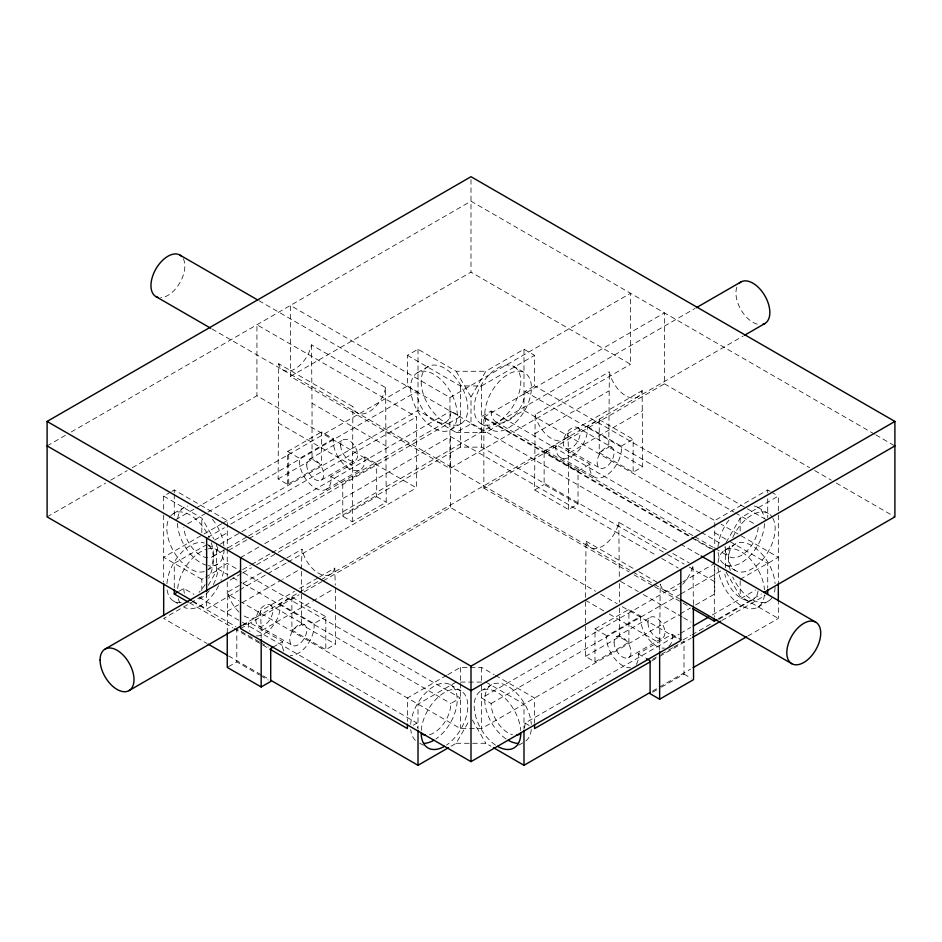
<?xml version="1.0" encoding="UTF-8"?>
<svg xmlns="http://www.w3.org/2000/svg" width="942" height="942" viewBox="0 0 942 942"><rect width="100%" height="100%" fill="white"/><g stroke="black" fill="none" stroke-linecap="round" stroke-linejoin="round"><path stroke-width="0.71" stroke-dasharray="4.71 3.53" d="M333.503 438.807L299.591 458.377L299.32 460.603A22.478 12.976 60 0 0 315.217 488.133A22.478 12.976 60 0 0 331.113 478.96L330.842 476.428L364.754 456.846L365.025 459.378A22.478 12.976 60 0 1 349.129 468.551A22.478 12.976 60 0 1 333.233 441.021L333.503 438.807L321.575 431.919L321.575 464.877L287.663 484.459L278.125 478.96L278.702 363.765A23.974 13.847 -60 0 0 295.082 368.817A23.974 13.847 -60 0 0 311.461 344.854L385.643 387.68L386.22 502.204L352.308 521.786L342.77 516.275L342.77 483.305L376.682 463.735L376.682 496.693L342.77 516.275M352.308 521.786L352.885 406.591L278.702 363.765M585.477 597.393L586.03 541.203A23.974 13.847 -60 0 0 602.409 546.254A23.974 13.847 -60 0 0 618.788 522.292L667.819 550.599M659.636 650.298L660.212 584.028A23.974 13.847 -60 0 0 680.984 585.889M227.257 632.871L227.834 592.035L241.67 584.052M286.933 557.923L302.017 549.21L301.44 568.45L282.576 579.342M578.035 504.041L544.123 484.459L544.123 451.489L578.035 471.071L578.035 504.041L568.497 509.551L534.585 489.97L535.162 414.61L609.344 371.772A23.974 13.847 60 0 0 625.723 395.746A23.974 13.847 60 0 0 642.103 390.683L642.679 466.714L633.142 472.225L599.23 452.643L599.23 419.673L587.302 426.561L587.572 428.787A22.478 12.976 -60 0 1 571.676 456.317A22.478 12.976 -60 0 1 555.78 447.144L556.051 444.612L589.963 464.182L589.692 466.714A22.478 12.976 -60 0 0 605.588 475.898A22.478 12.976 -60 0 0 621.484 448.368L621.214 446.143L587.302 426.561M642.679 466.714L608.768 447.144L609.344 371.772M283.86 651.052A22.478 12.976 -60 0 1 282.365 644.151L282.635 641.62L248.723 622.038L248.452 624.57A22.478 12.976 -60 0 0 249.948 631.47M585.453 626.171L585.453 656.386L594.991 661.896L594.991 628.926L628.903 609.344L640.831 616.233L606.919 635.815L606.648 638.028A22.478 12.976 60 0 0 630.492 667.701M640.831 616.233L640.56 618.458A22.478 12.976 60 0 0 664.404 648.12M208.182 585.418L216.66 570.734L216.66 543.805M223.042 522.998L418.012 410.429L456.163 432.46L471 423.888L471 396.971L485.837 371.266L523.987 349.247L534.585 355.358L534.585 385.949L746.076 508.056M451.077 746.205L456.163 743.273L468.88 721.242M726.047 542.58L740.177 518.112L778.327 496.081L778.327 513.567M47.1 445.919L66.175 434.898M71.262 431.966L471 201.176L874.529 434.156M47.1 516.887L105.598 483.116M110.685 480.173L127.217 470.635M132.304 467.691L256.93 395.746L416.47 487.85L416.47 416.882L256.93 324.766L256.93 395.746M290.407 376.411L471 272.156L630.539 364.26L630.539 293.292L449.946 397.548L290.407 305.443L290.407 376.411L449.946 468.527L630.539 364.26M163.672 509.198L163.672 496.081L170.738 492.007M171.915 491.324L174.27 489.97L227.257 520.561L227.257 548.244M195.889 508.079L407.415 385.949L407.415 355.358L418.012 349.247L456.163 371.266L485.837 371.266M173.681 513.425L184.279 507.302M417.424 372.702L428.021 366.579M287.663 484.459L287.663 451.489L321.575 431.919M175.542 519.831L194.617 508.81M187.635 523.858L206.745 512.825M208.017 512.095L416.953 391.46A23.974 13.847 60 0 0 433.909 420.827A23.974 13.847 60 0 0 450.865 411.042L460.402 416.552L248.912 538.647M309.223 459.39L343.135 439.82M278.125 478.96L312.038 459.378L321.575 464.877M204.096 533.937L221.782 523.728M207.911 537.293L224.443 527.744M230.802 524.07L416.47 416.882M207.075 544.452L174.27 563.387L174.27 588.149M214.646 540.084L227.257 532.795M407.415 355.358L460.402 385.949L481.597 385.949L534.585 355.358M321.21 480.161L355.122 460.579M220.263 544.17L240.657 532.407M241.929 531.665L450.865 411.042M326.462 489.251L360.374 469.669M212.751 556.628L226.763 548.527M228.046 547.797L247.157 536.763M248.429 536.022L445.896 422.016M228.529 550.411L247.64 539.377M207.829 569.851L217.249 564.411M450.394 429.811L460.991 423.688M178.721 591.411L183.808 588.479L194.005 594.355M213.363 584.523A23.974 13.847 -60 0 0 217.72 568.897L227.257 563.387L241.27 571.476M700.071 531.665L491.135 411.042L481.597 416.552L690.533 537.175M491.135 411.042A23.974 13.847 -60 0 0 508.091 420.827A23.974 13.847 -60 0 0 525.047 391.46L534.585 385.949M201.823 590.716L201.823 579.295L204.296 577.87M205.533 577.152L216.66 570.734M240.551 557.605L259.627 546.584M264.714 543.652L450.382 436.452L656.645 555.544M483.858 417.129L664.451 312.862L664.451 383.841L483.858 488.109L483.858 417.129L693.936 538.412M242.671 569.627L250.313 565.212M251.596 564.482L270.707 553.449M271.979 552.707L695.031 308.458M201.823 596.427L163.672 618.458L206.91 643.421M241.27 573.654L227.257 581.744L227.257 593.978L238.726 600.596M242.541 572.913L251.467 567.767M256.565 564.823L276.948 553.06M278.22 552.318L460.402 447.144L481.597 447.144L666.335 553.79M456.163 432.46L485.837 432.46L523.987 410.429L716.014 521.291M242.918 583.333L264.302 570.993M265.55 570.263L285.673 558.641M192.71 600.961L206.639 609.003L238.432 590.646M239.704 589.904L266.409 574.49M267.681 573.76L286.757 562.739M288.028 562.009L416.47 487.85M227.257 611.287L241.093 603.304M242.341 602.574L281.328 580.072M534.585 433.85L608.768 391.024M244.214 616.009A23.974 13.847 60 0 0 260.593 610.946L294.54 591.352M299.568 588.444L318.431 577.564M319.691 576.834L334.775 568.12L335.27 585.194M535.162 414.61A23.974 13.847 60 0 0 551.541 438.572A23.974 13.847 60 0 0 567.92 433.52L642.103 390.683M242.435 625.135L743.226 336.011M242.765 625.488L248.723 622.038M256.401 635.885A22.478 12.976 -60 0 0 280.245 606.212L279.974 603.999L291.902 597.11L325.814 616.692L325.814 649.662L335.352 644.151L335.352 615.373M544.123 451.489L556.051 444.612M240.551 628.573L299.05 594.802M304.136 591.87L321.94 581.591M323.212 580.849L450.382 507.432L595.532 591.235M261.17 638.064L261.17 630.869L311.461 601.832M312.72 601.102L332.832 589.492M568.497 509.551L568.497 453.432L642.679 410.606M228.447 666.712L236.795 661.896L259.403 674.943M291.902 597.11L291.902 630.08L301.44 624.57L335.352 644.151M534.585 489.97L544.123 484.459M599.23 452.643L608.768 447.144M273.098 647.13L282.635 641.62M279.974 603.999L313.886 623.58L325.814 616.692M578.035 471.071L589.963 464.182M621.214 446.143L633.142 439.255L633.142 472.225M446.52 675.414L407.415 697.998L407.415 721.301M447.791 674.684L460.402 667.407L468.88 667.407M770.085 491.324L767.73 489.97L714.742 520.561L714.742 548.244M456.163 682.09L418.012 704.11L418.012 728.872M413.138 725.281L416.953 723.079A23.974 13.847 -60 0 0 417.53 727.813M429.517 734.736A23.974 13.847 -60 0 0 450.865 703.497L460.402 697.998L242.541 572.218M481.009 690.851L491.606 684.74M724.751 550.128L735.349 544.017M681.619 582.509L481.597 697.998L491.135 703.497A23.974 13.847 60 0 0 512.483 734.736M682.891 581.779L714.742 563.387M491.135 703.497L679.688 594.638M680.96 593.907L721.737 570.369M616.551 636.827L650.463 617.245M585.453 656.386L619.365 636.816L628.903 642.314L628.903 609.344M594.991 661.896L628.903 642.314M239.998 601.337L460.402 728.59L481.597 728.59L679.064 614.573M680.348 613.843L690.533 607.955M695.632 605.011L714.742 593.978L714.742 565.718M740.177 579.295L778.327 557.275L721.101 524.235M628.538 657.598L662.45 638.017M636.309 664.334A22.478 12.976 60 0 0 638.441 656.386L638.17 653.854L672.082 634.272L681.619 639.783M524.47 727.813A23.974 13.847 60 0 0 525.047 723.079L679.206 634.084M680.477 633.342L690.674 627.454M712.329 614.949L755.649 589.951M718.122 618.953L761.36 593.99M683.15 639.912L690.804 635.497M692.076 634.755L712.458 622.992M718.828 619.306L753.223 599.453M652.606 659.294L656.374 657.116M661.402 654.219L672.706 647.696M673.966 646.966L684.01 641.161L684.01 674.131L661.402 687.189M651.793 660.919L658.164 657.233M659.435 656.503L691.287 638.111M721.866 620.46L765.187 595.45M518.689 745.24L523.399 742.52M757.721 607.237L768.319 601.126M652.429 691.145L690.58 669.114M747.807 636.074L778.327 618.458L778.327 602.433M652.606 692.264L660.142 687.907M470.293 667.407L481.597 667.407L494.209 674.684M460.402 682.09L481.597 682.09M456.163 743.273L485.837 743.273L490.923 746.205M875.801 434.886L894.9 445.919M664.451 383.841L809.602 467.644M814.689 470.576L831.244 480.137M836.331 483.069L894.9 516.887M771.263 492.007L778.327 496.081M513.979 366.579A32.97 19.04 -60 0 1 503.523 417.647A32.97 19.04 -60 0 1 474.968 401.162A32.97 19.04 -60 0 1 513.979 366.579L524.576 372.702A32.97 19.04 -60 0 1 514.12 423.77A32.97 19.04 -60 0 1 485.566 407.285A32.97 19.04 -60 0 1 524.576 372.702M757.721 507.302L768.319 513.425M599.23 419.673L633.142 439.255M747.347 508.786L766.458 519.819M525.047 391.46L733.983 512.095M735.255 512.825L754.365 523.858M577.67 427.574A11.987 6.924 -60 0 1 573.866 446.155A11.987 6.924 -60 0 1 563.493 440.161A11.987 6.924 -60 0 1 577.67 427.574L611.582 447.156A11.987 6.924 -60 0 1 607.778 465.725A11.987 6.924 -60 0 1 597.405 459.731A11.987 6.924 -60 0 1 611.582 447.156M714.742 532.795L728.625 540.814M729.885 541.532L767.73 563.387L767.73 588.149M565.683 448.345L599.595 467.927M701.343 532.407L721.737 544.17M560.431 457.435L594.343 477.005M496.104 422.016L693.571 536.022M694.843 536.763L713.954 547.797M715.237 548.527L729.249 556.628M695.208 539.154L714.307 550.175M691.805 537.917L712.199 549.681M481.009 423.688L491.606 429.811M724.751 564.411L735.349 570.534M407.415 385.949L416.953 391.46M258.909 300.663L679.406 543.44M680.677 544.182L699.8 555.215M471 423.888L485.837 432.46M672.847 553.507L689.203 562.939M667.607 554.532L684.163 564.093M689.261 567.037L714.742 581.744M726.047 571.959L740.177 596.427L778.327 618.458M661.731 558.476L678.287 568.038M586.03 541.203L633.813 568.78M638.841 571.688L658.953 583.298M211.985 328.958L679.641 598.959M483.858 488.109L629.009 571.9M634.096 574.844L653.195 585.865M654.466 586.607L690.121 607.19M311.461 344.854L312.038 403.258L386.22 446.084M620.625 581.414L638.229 591.576M643.256 594.484L682.232 616.986M683.492 617.716L691.028 622.073M364.754 456.846L376.682 463.735M600.619 594.167L617.175 603.728M622.262 606.672L679.559 639.748M278.125 422.84L352.308 465.666M585.453 600.266L604.317 611.158M609.344 614.066L659.636 643.103M376.682 496.693L386.22 502.204M684.01 674.131L691.157 678.264M287.663 451.489L299.591 458.377M330.842 476.428L342.77 483.305M594.991 628.926L606.919 635.815M638.17 653.854L645.329 657.987M495.48 675.414L534.585 697.998L534.585 722.761M163.672 496.081L201.823 518.112L213.834 538.918M485.837 682.09L523.987 704.11L523.987 728.872M525.047 723.079L531.406 726.753M207.829 544.688L217.249 550.128M450.394 684.74L460.991 690.851M217.72 568.897L227.917 574.785M233.004 577.717L241.929 582.874M243.201 583.604L450.865 703.497M270.342 605.011A11.987 6.924 -60 0 1 266.539 623.58A11.987 6.924 -60 0 1 256.165 617.587A11.987 6.924 -60 0 1 270.342 605.011L304.254 624.593A11.987 6.924 -60 0 1 300.451 643.162A11.987 6.924 -60 0 1 290.077 637.169A11.987 6.924 -60 0 1 304.254 624.593M291.902 630.08L325.814 649.662M201.823 579.295L163.672 557.275L201.823 535.244L201.823 518.112M258.355 625.782L292.267 645.352M199.092 597.299L241.14 621.579M242.412 622.309L416.953 723.079M192.592 601.655L235.912 626.666M259.403 641.985L236.795 628.926L236.795 661.896M260.663 642.703L268.199 647.06M189.554 602.809L232.874 627.819M234.146 628.549L268.552 648.414M173.681 601.126L178.391 603.846M419.779 743.203L423.311 745.24M228.529 655.903L261.593 674.99M262.865 675.72L267.952 678.664M260.663 675.673L268.199 680.03M456.163 371.266L471 396.971M472.413 720.018L485.837 743.273M313.886 623.58L314.157 625.794A22.478 12.976 -60 0 1 290.313 655.455M672.082 634.272L672.352 636.816A22.478 12.976 60 0 1 667.701 647.095M567.92 433.52L568.497 453.432M260.593 610.946L261.17 630.869M693.359 604.54L692.971 565.118A23.974 13.847 -60 0 1 682.667 584.275M618.788 522.292L619.365 580.696M778.327 515.027L778.327 583.487M767.73 489.97L767.73 492.878M767.73 498.707L767.73 517.641M740.177 518.112L740.177 532.383M740.177 580.719L740.177 596.427M725.34 546.643L725.34 567.896M714.307 566.107L714.307 616.81M619.365 583.569L619.365 602.279M619.365 608.037L619.365 636.816M585.453 601.714L585.453 624.734M523.987 349.247L523.987 410.429M481.597 385.949L481.597 447.144M481.597 667.407L481.597 683.421M481.597 684.881L481.597 728.59M471 179.581L471 272.156M460.402 385.949L460.402 447.144M460.402 667.407L460.402 681.973M460.402 683.421L460.402 728.59M450.382 436.452L450.382 507.432M449.946 397.548L449.946 468.527M418.012 349.247L418.012 410.429M335.352 588.032L335.352 609.615M312.038 403.258L312.038 459.378M301.44 571.335L301.44 592.918M301.44 594.355L301.44 624.57M288.723 454.48L288.723 485.071M227.257 548.821L227.257 576.504M206.639 593.06L206.639 609.003M174.27 489.97L174.27 492.878M174.27 494.338L174.27 517.641M163.672 515.027L163.672 582.038M732.735 537.564A32.97 19.04 -60 0 1 772.028 516.852M772.746 517.994A32.97 19.04 -60 0 1 752.599 568.438A32.97 19.04 -60 0 1 730.297 544.111M772.028 597.687A32.97 19.04 60 0 1 732.735 576.975M730.297 570.428A32.97 19.04 60 0 1 746.299 543.216A32.97 19.04 60 0 1 775.066 583.64M775.113 587.408A32.97 19.04 60 0 1 773.37 595.309M204.355 571.523A32.97 19.04 60 0 1 174.788 553.343A32.97 19.04 60 0 1 169.972 516.852M170.773 515.827A32.97 19.04 60 0 1 209.265 537.564M211.291 542.792A32.97 19.04 60 0 1 208.665 569.039M208.665 545.5A32.97 19.04 -60 0 1 208.665 578.282M205.156 584.535A32.97 19.04 -60 0 1 199.092 592.283M181.241 602.586A32.97 19.04 -60 0 1 166.981 588.762M166.934 583.64A32.97 19.04 -60 0 1 180.77 553.354A32.97 19.04 -60 0 1 204.355 543.016M754.189 505.995A32.97 19.04 -60 0 1 764.268 518.347M764.527 523.575A32.97 19.04 -60 0 1 741.342 562.715A32.97 19.04 -60 0 1 717.957 550.705M718.004 546.925A32.97 19.04 -60 0 1 729.579 519.266M758.157 527.367A23.974 13.847 -60 0 1 741.236 555.439A23.974 13.847 -60 0 1 724.316 546.902M224.078 549.316A32.97 19.04 60 0 1 208.253 565.671M206.793 565.341A32.97 19.04 60 0 1 177.449 522.398M177.732 518.347A32.97 19.04 60 0 1 187.811 505.995M212.421 519.266A32.97 19.04 60 0 1 223.996 546.925M217.684 546.902A23.974 13.847 60 0 1 200.764 555.439A23.974 13.847 60 0 1 183.843 527.367M209.242 590.752A23.974 13.847 -60 0 1 196.372 600.125M184.385 593.213A23.974 13.847 -60 0 1 183.808 588.479M208.253 548.868A32.97 19.04 -60 0 1 220.958 580.484M218.615 585.688A32.97 19.04 -60 0 1 184.279 607.237M179.851 602.668A32.97 19.04 -60 0 1 178.238 598.653M177.649 588.514A32.97 19.04 -60 0 1 206.793 549.198M410.677 724.363A32.97 19.04 -60 0 1 434.58 685.988A32.97 19.04 -60 0 1 457.211 699.058A32.97 19.04 -60 0 1 435.934 738.94M415.41 740.353A32.97 19.04 -60 0 1 410.724 729.485M758.051 590.952A23.974 13.847 60 0 1 742.343 598.865A23.974 13.847 60 0 1 724.857 574.302M764.421 594.885A32.97 19.04 60 0 1 741.036 605.482A32.97 19.04 60 0 1 718.004 567.614M718.051 562.492A32.97 19.04 60 0 1 741.436 551.882A32.97 19.04 60 0 1 764.468 589.751M506.066 738.94A32.97 19.04 60 0 1 484.789 699.058A32.97 19.04 60 0 1 507.42 685.988A32.97 19.04 60 0 1 531.323 724.363M531.276 729.485A32.97 19.04 60 0 1 525.612 741.166M495.468 745.063A32.97 19.04 60 0 1 474.191 705.169A32.97 19.04 60 0 1 496.823 692.111A32.97 19.04 60 0 1 520.726 730.474M421.274 730.474A32.97 19.04 -60 0 1 445.177 692.111A32.97 19.04 -60 0 1 467.809 705.169A32.97 19.04 -60 0 1 446.532 745.063M757.286 324.189A23.974 13.847 60 0 1 739.906 307.822A23.974 13.847 60 0 1 737.527 285.591M183.278 258.673A23.974 13.847 -60 0 1 179.898 282.741A23.974 13.847 -60 0 1 160.741 297.707M385.643 387.68A23.974 13.847 -60 0 1 369.264 411.654A23.974 13.847 -60 0 1 352.885 406.591M238.974 612.029A23.974 13.847 60 0 1 227.834 592.035M334.775 568.12A23.974 13.847 60 0 1 318.396 573.183A23.974 13.847 60 0 1 302.017 549.21M410.594 387.786A32.97 19.04 60 0 0 445.566 431.295A32.97 19.04 60 0 0 445.566 384.666A32.97 19.04 60 0 0 410.594 387.786M421.192 381.675A32.97 19.04 60 0 0 456.163 425.172A32.97 19.04 60 0 0 456.163 378.543A32.97 19.04 60 0 0 421.192 381.675M306.739 464.877A11.987 6.924 60 0 0 319.456 480.703A11.987 6.924 60 0 0 319.456 463.747A11.987 6.924 60 0 0 306.739 464.877M340.651 445.307A11.987 6.924 60 0 0 353.368 461.121A11.987 6.924 60 0 0 353.368 444.165A11.987 6.924 60 0 0 340.651 445.307M614.066 642.314A11.987 6.924 60 0 0 626.783 658.14A11.987 6.924 60 0 0 626.783 641.184A11.987 6.924 60 0 0 614.066 642.314M647.978 622.733A11.987 6.924 60 0 0 660.695 638.558A11.987 6.924 60 0 0 660.695 621.602A11.987 6.924 60 0 0 647.978 622.733"/><path stroke-width="1.41" d="M191.45 600.231L47.1 516.887L47.1 421.439L471 176.707L894.9 421.439L894.9 516.887L763.903 592.518M174.27 589.61L174.27 593.978L177.449 592.141M105.057 649.085L240.128 571.099M696.303 307.728L740.907 281.976M129.03 690.616L241.164 625.877M744.498 335.281L764.88 323.506M273.098 647.13L270.707 648.508L270.707 681.478L261.17 686.977L227.257 667.407L227.257 632.871M47.1 421.439L471 666.171L894.9 421.439M894.9 445.919L471 690.651L47.1 445.919M270.495 680.124L418.012 765.293L448.533 747.677M693.218 625.983L708.502 617.163M240.551 557.605L240.551 628.573L471 761.631L680.831 640.478L680.831 569.51M692.664 608.662L714.307 621.155L716.85 619.683M650.522 661.649L534.585 728.59L534.585 724.221M692.558 637.381L720.595 621.202M493.467 747.677L523.987 765.293L649.886 692.606M693.124 667.643L746.535 636.816M646.518 658.682L650.098 660.742L650.098 693.712L659.636 699.223L693.548 679.641L693.371 606M764.551 592.141L767.73 593.978L767.73 589.61M179.898 255.058L257.625 299.933M701.072 555.945L815.748 622.156A23.974 13.847 -60 0 1 808.154 659.306A23.974 13.847 -60 0 1 787.382 647.319A23.974 13.847 -60 0 1 815.748 622.156M155.925 296.589L210.714 328.228M680.913 599.689L791.775 663.698M174.27 593.978L188.282 602.068M269.824 649.144L407.415 728.59L407.415 724.221M208.182 644.151L227.257 655.161M778.327 583.487L778.327 600.972M714.307 550.175L714.307 563.21M714.307 618.258L714.307 621.155M659.636 651.734L659.636 699.223M523.987 730.333L523.987 765.293M471 666.171L471 761.631M418.012 730.333L418.012 765.293M261.17 639.5L261.17 686.977M206.639 538.023L206.639 591.611M163.672 583.487L163.672 615.538M520.078 734.053A23.974 13.847 60 0 1 516.569 735.137M520.808 732.864A32.97 19.04 60 0 1 497.494 746.335M425.431 735.137A23.974 13.847 -60 0 1 421.922 734.053M518.406 743.391A32.97 19.04 60 0 1 508.091 740.212M444.506 746.335A32.97 19.04 -60 0 1 421.192 732.864M433.909 740.212A32.97 19.04 -60 0 1 423.594 743.391M738.999 283.495A23.974 13.847 60 0 1 764.88 295.823A23.974 13.847 60 0 1 762.62 324.401M158.185 297.472A23.974 13.847 -60 0 1 155.925 268.894A23.974 13.847 -60 0 1 181.806 256.577M100.088 660.059A23.974 13.847 60 0 0 125.521 691.699A23.974 13.847 60 0 0 125.521 657.787A23.974 13.847 60 0 0 100.088 660.059"/></g></svg>
